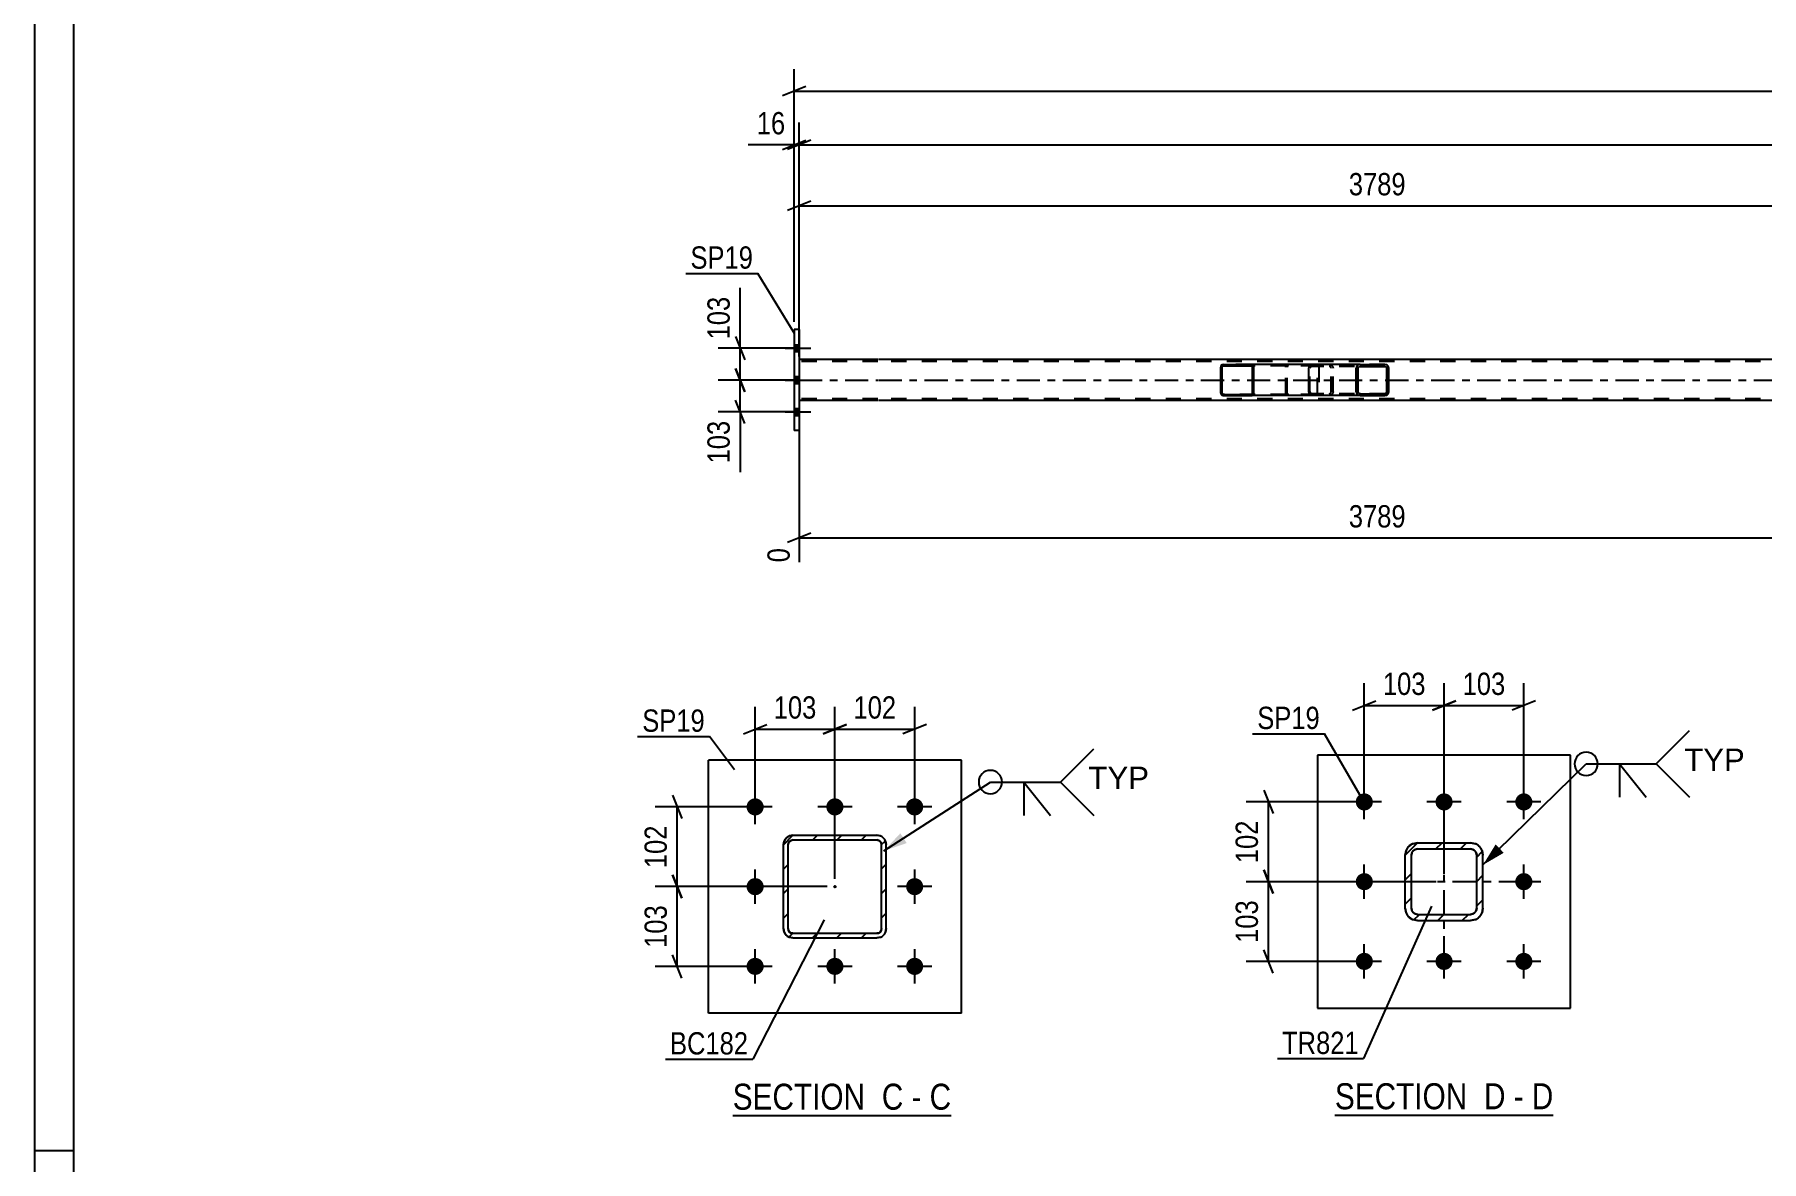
# Model space of a CAD drawing. Header units: millimetres. Extents: x 0 to 841, y 0 to 594.
# Drawn here: x 0 to 221.9, y 147.6 to 292.5 of the extents above; entities that cross this region are included whole.
import ezdxf

# ---------------------------------------------------------------- set-up
doc = ezdxf.new("R2010")
doc.units = ezdxf.units.MM
doc.linetypes.add('DXK_LINE_DOT2', pattern=[3.9198, 1.9599, -1.9599])
doc.linetypes.add('DXK_LINE_DOT3', pattern=[5.9187, 2.979, -0.9799, 0.9799, -0.9799])
doc.styles.add('Arial', font='ARIAL.TTF', dxfattribs={"height": 0.2})
doc.styles.add('Arial Narrow', font='ARIALN.TTF', dxfattribs={"height": 0.2})

# ---------------------------------------------------------------- blocks, each defined once
blk = doc.blocks.new('Unknown-814748373-18 - 6647')
at = {"color": 6, "linetype": 'Continuous'}
blk.add_line((167.1, 153.58), (195.17, 153.58), dxfattribs=at)
at = {"color": 0, "linetype": 'Continuous'}
blk.add_wipeout([(185.21, 154.33), (185.21, 157.83), (167.1, 157.83), (167.1, 154.33)], dxfattribs=at)
at = {"color": 7, "linetype": 'Continuous', "style": 'Arial Narrow'}
blk.add_text('SECTION ', height=3.34, dxfattribs=at).set_placement((167.1, 154.33))
at = {"color": 0, "linetype": 'Continuous'}
blk.add_wipeout([(189.02, 154.33), (189.02, 157.83), (186.26, 157.83), (186.26, 154.33)], dxfattribs=at)
at = {"color": 7, "linetype": 'Continuous', "style": 'Arial Narrow'}
blk.add_text('D', height=3.34, dxfattribs=at).set_placement((186.26, 154.33))
at = {"color": 0, "linetype": 'Continuous'}
blk.add_wipeout([(191.35, 154.33), (191.35, 157.83), (190.07, 157.83), (190.07, 154.33)], dxfattribs=at)
at = {"color": 7, "linetype": 'Continuous', "style": 'Arial Narrow'}
blk.add_text('-', height=3.34, dxfattribs=at).set_placement((190.07, 154.33))
at = {"color": 0, "linetype": 'Continuous'}
blk.add_wipeout([(195.17, 154.33), (195.17, 157.83), (192.4, 157.83), (192.4, 154.33)], dxfattribs=at)
at = {"color": 7, "linetype": 'Continuous', "style": 'Arial Narrow'}
blk.add_text('D', height=3.34, dxfattribs=at).set_placement((192.4, 154.33))
blk = doc.blocks.new('Unknown-814748373-1133')
at = {"color": 5, "linetype": 'Continuous'}
for p, q in [((0, 594), (0, 0)), ((5, 589), (5, 5)), ((5, 149), (0, 149))]:
    blk.add_line(p, q, dxfattribs=at)
blk = doc.blocks.new('Unknown-814748373-13 - 10904')
at = {"color": 6, "linetype": 'Continuous'}
blk.add_line((89.72, 153.52), (117.79, 153.52), dxfattribs=at)
at = {"color": 0, "linetype": 'Continuous'}
blk.add_wipeout([(107.83, 154.27), (107.83, 157.77), (89.72, 157.77), (89.72, 154.27)], dxfattribs=at)
at = {"color": 7, "linetype": 'Continuous', "style": 'Arial Narrow'}
blk.add_text('SECTION ', height=3.34, dxfattribs=at).set_placement((89.72, 154.27))
at = {"color": 0, "linetype": 'Continuous'}
blk.add_wipeout([(111.65, 154.27), (111.65, 157.77), (108.88, 157.77), (108.88, 154.27)], dxfattribs=at)
at = {"color": 7, "linetype": 'Continuous', "style": 'Arial Narrow'}
blk.add_text('C', height=3.34, dxfattribs=at).set_placement((108.88, 154.27))
at = {"color": 0, "linetype": 'Continuous'}
blk.add_wipeout([(113.97, 154.27), (113.97, 157.77), (112.7, 157.77), (112.7, 154.27)], dxfattribs=at)
at = {"color": 7, "linetype": 'Continuous', "style": 'Arial Narrow'}
blk.add_text('-', height=3.34, dxfattribs=at).set_placement((112.7, 154.27))
at = {"color": 0, "linetype": 'Continuous'}
blk.add_wipeout([(117.79, 154.27), (117.79, 157.77), (115.02, 157.77), (115.02, 154.27)], dxfattribs=at)
at = {"color": 7, "linetype": 'Continuous', "style": 'Arial Narrow'}
blk.add_text('C', height=3.34, dxfattribs=at).set_placement((115.02, 154.27))
blk = doc.blocks.new('Part-814748373-6655 - 6647')
at = {"color": 2, "linetype": 'Continuous'}
for p, q in [((197.38, 199.83), (164.88, 199.83)), ((164.88, 199.83), (164.88, 167.33)), ((197.38, 167.33), (197.38, 199.83)), ((164.88, 167.33), (197.38, 167.33))]:
    blk.add_line(p, q, dxfattribs=at)
blk = doc.blocks.new('Part-814748373-6773 - 6647')
at = {"linetype": 'Continuous'}
h = blk.add_hatch(dxfattribs=at)
h.set_pattern_fill('', scale=0.7, style=0, pattern_type=0)
h.set_pattern_definition([(45, (177.733, 188.5767), (-1.57154, 1.57154), [])])
h.paths.add_polyline_path([(184.53, 188.58), (177.73, 188.58), (177.12, 188.45), (176.6, 188.11), (176.25, 187.59), (176.13, 186.98), (176.13, 180.18), (176.25, 179.56), (176.6, 179.05), (177.12, 178.7), (177.73, 178.58), (184.53, 178.58), (185.15, 178.7), (185.66, 179.05), (186.01, 179.56), (186.13, 180.18), (186.13, 186.98), (186.01, 187.59), (185.66, 188.11), (185.15, 188.45)])
h.paths.add_polyline_path([(185.27, 187.28), (185.33, 186.98), (185.33, 180.18), (185.27, 179.87), (185.1, 179.61), (184.84, 179.44), (184.53, 179.38), (177.73, 179.38), (177.43, 179.44), (177.17, 179.61), (176.99, 179.87), (176.93, 180.18), (176.93, 186.98), (176.99, 187.28), (177.17, 187.54), (177.43, 187.72), (177.73, 187.78), (184.53, 187.78), (184.84, 187.72), (185.1, 187.54)])
at = {"color": 7, "linetype": 'DXK_LINE_DOT3'}
for p, q in [((181.13, 173.58), (181.13, 193.58)), ((191.13, 183.58), (171.13, 183.58))]:
    blk.add_line(p, q, dxfattribs=at)
at = {"color": 7, "linetype": 'DXK_LINE_DOT2'}
for p, q in [((176.13, 186.98), (176.25, 187.59)), ((176.13, 180.18), (176.13, 186.98)), ((176.99, 187.28), (176.93, 186.98)), ((176.93, 180.18), (176.93, 186.98)), ((177.12, 188.45), (177.73, 188.58)), ((177.73, 187.78), (177.43, 187.72)), ((177.73, 188.58), (184.53, 188.58)), ((177.73, 187.78), (184.53, 187.78)), ((184.53, 188.58), (185.15, 188.45)), ((184.84, 187.72), (184.53, 187.78)), ((185.33, 186.98), (185.27, 187.28)), ((185.33, 180.18), (185.33, 186.98)), ((186.01, 187.59), (186.13, 186.98)), ((186.13, 180.18), (186.13, 186.98)), ((176.25, 179.56), (176.13, 180.18)), ((176.93, 180.18), (176.99, 179.87)), ((185.27, 179.87), (185.33, 180.18)), ((186.13, 180.18), (186.01, 179.56)), ((177.73, 178.58), (177.12, 178.7)), ((177.43, 179.44), (177.73, 179.38)), ((177.73, 179.38), (184.53, 179.38)), ((177.73, 178.58), (184.53, 178.58)), ((184.53, 179.38), (184.84, 179.44)), ((185.15, 178.7), (184.53, 178.58))]:
    blk.add_line(p, q, dxfattribs=at)
at = {"color": 2, "linetype": 'Continuous'}
for p, q in [((176.25, 187.59), (176.13, 186.98)), ((176.13, 180.18), (176.13, 186.98)), ((176.93, 186.98), (176.99, 187.28)), ((176.93, 180.18), (176.93, 186.98)), ((177.73, 188.58), (177.12, 188.45)), ((177.43, 187.72), (177.73, 187.78)), ((177.73, 188.58), (184.53, 188.58)), ((177.73, 187.78), (184.53, 187.78)), ((185.15, 188.45), (184.53, 188.58)), ((184.53, 187.78), (184.84, 187.72)), ((185.27, 187.28), (185.33, 186.98)), ((185.33, 180.18), (185.33, 186.98)), ((186.13, 186.98), (186.01, 187.59)), ((186.13, 180.18), (186.13, 186.98)), ((176.13, 180.18), (176.25, 179.56)), ((176.99, 179.87), (176.93, 180.18)), ((185.33, 180.18), (185.27, 179.87)), ((186.01, 179.56), (186.13, 180.18)), ((177.12, 178.7), (177.73, 178.58)), ((177.73, 179.38), (177.43, 179.44)), ((177.73, 179.38), (184.53, 179.38)), ((177.73, 178.58), (184.53, 178.58)), ((184.84, 179.44), (184.53, 179.38)), ((184.53, 178.58), (185.15, 178.7))]:
    blk.add_line(p, q, dxfattribs=at)
at = {"color": 7, "linetype": 'DXK_LINE_DOT2'}
for centre, radius, start, end in [((177.73, 186.98), 1.6, 112.5, 157.5), ((177.73, 186.98), 0.8, 112.5, 157.5), ((184.53, 186.98), 0.8, 22.5, 67.5), ((184.53, 186.98), 1.6, 22.5, 67.5), ((177.73, 180.18), 0.8, 202.5, 247.5), ((184.53, 180.18), 0.8, 292.5, 337.5), ((177.73, 180.18), 1.6, 202.5, 247.5), ((184.53, 180.18), 1.6, 292.5, 337.5)]:
    blk.add_arc(centre, radius, start, end, dxfattribs=at)
at = {"color": 2, "linetype": 'Continuous'}
for centre, radius, start, end in [((177.73, 186.98), 1.6, 112.5, 157.5), ((177.73, 186.98), 0.8, 112.5, 157.5), ((184.53, 186.98), 0.8, 22.5, 67.5), ((184.53, 186.98), 1.6, 22.5, 67.5), ((177.73, 180.18), 0.8, 202.5, 247.5), ((184.53, 180.18), 0.8, 292.5, 337.5), ((177.73, 180.18), 1.6, 202.5, 247.5), ((184.53, 180.18), 1.6, 292.5, 337.5)]:
    blk.add_arc(centre, radius, start, end, dxfattribs=at)
blk = doc.blocks.new('Bolt-814748373-6804 - 6647')
at = {"linetype": 'Continuous'}
for points in [[(170.88, 192.73, -1), (170.88, 194.93, -1)], [(181.13, 192.73, -1), (181.13, 194.93, -1)], [(191.38, 192.73, -1), (191.38, 194.93, -1)], [(170.88, 182.48, -1), (170.88, 184.68, -1)], [(191.38, 182.48, -1), (191.38, 184.68, -1)], [(170.88, 172.23, -1), (170.88, 174.43, -1)], [(181.13, 172.23, -1), (181.13, 174.43, -1)], [(191.38, 172.23, -1), (191.38, 174.43, -1)]]:
    blk.add_hatch(color=1, dxfattribs=at).paths.add_polyline_path(points)
at = {"color": 1, "linetype": 'Continuous'}
for p, q in [((170.88, 191.63), (170.88, 196.03)), ((181.13, 191.63), (181.13, 196.03)), ((191.38, 191.63), (191.38, 196.03)), ((173.08, 193.83), (168.68, 193.83)), ((183.33, 193.83), (178.93, 193.83)), ((193.58, 193.83), (189.18, 193.83)), ((170.88, 181.38), (170.88, 185.78)), ((191.38, 181.38), (191.38, 185.78)), ((173.08, 183.58), (168.68, 183.58)), ((193.58, 183.58), (189.18, 183.58)), ((170.88, 171.13), (170.88, 175.53)), ((181.13, 171.13), (181.13, 175.53)), ((191.38, 171.13), (191.38, 175.53)), ((173.08, 173.33), (168.68, 173.33)), ((183.33, 173.33), (178.93, 173.33)), ((193.58, 173.33), (189.18, 173.33))]:
    blk.add_line(p, q, dxfattribs=at)
blk = doc.blocks.new('Part-814748373-2548 - 2466')
at = {"color": 2, "linetype": 'Continuous'}
for p, q in [((108.36, 250.69), (98.24, 250.69)), ((770.57, 250.69), (108.46, 250.69)), ((108.36, 245.41), (98.24, 245.41)), ((246.05, 245.41), (108.46, 245.41))]:
    blk.add_line(p, q, dxfattribs=at)
at = {"color": 7, "linetype": 'DXK_LINE_DOT2'}
for p, q in [((98.24, 250.69), (98.24, 245.41)), ((108.36, 250.45), (98.24, 250.45)), ((770.57, 250.45), (108.46, 250.45)), ((108.36, 245.65), (98.24, 245.65)), ((770.57, 245.65), (108.46, 245.65))]:
    blk.add_line(p, q, dxfattribs=at)
at = {"color": 7, "linetype": 'DXK_LINE_DOT3'}
for p, q in [((98.24, 248.05), (108.36, 248.05)), ((108.46, 248.05), (770.57, 248.05))]:
    blk.add_line(p, q, dxfattribs=at)
blk = doc.blocks.new('Bolt-814748373-2487 - 2466')
at = {"linetype": 'Continuous'}
for points in [[(98.24, 251.71), (98.24, 252.59), (97.6, 252.59), (97.6, 251.71)], [(98.24, 251.71), (98.24, 252.59), (97.6, 252.59), (97.6, 251.71)], [(98.24, 251.71), (98.24, 252.59), (97.6, 252.59), (97.6, 251.71)], [(98.24, 247.61), (98.24, 248.49), (97.6, 248.49), (97.6, 247.61)], [(98.24, 247.61), (98.24, 248.49), (97.6, 248.49), (97.6, 247.61)], [(98.24, 243.51), (98.24, 244.39), (97.6, 244.39), (97.6, 243.51)], [(98.24, 243.51), (98.24, 244.39), (97.6, 244.39), (97.6, 243.51)], [(98.24, 243.51), (98.24, 244.39), (97.6, 244.39), (97.6, 243.51)]]:
    blk.add_hatch(color=1, dxfattribs=at).paths.add_polyline_path(points)
at = {"color": 1, "linetype": 'Continuous'}
for p, q in [((96.44, 252.15), (99.76, 252.15)), ((96.44, 252.15), (99.76, 252.15)), ((96.44, 252.15), (99.76, 252.15)), ((97.6, 252.59), (98.24, 252.59)), ((97.6, 252.59), (98.24, 252.59)), ((97.6, 252.59), (98.24, 252.59)), ((97.6, 251.71), (98.24, 251.71)), ((97.6, 251.71), (98.24, 251.71)), ((97.6, 251.71), (98.24, 251.71)), ((96.44, 248.05), (99.76, 248.05)), ((96.44, 248.05), (99.76, 248.05)), ((97.6, 248.49), (98.24, 248.49)), ((97.6, 248.49), (98.24, 248.49)), ((97.6, 247.61), (98.24, 247.61)), ((97.6, 247.61), (98.24, 247.61)), ((97.6, 244.39), (98.24, 244.39)), ((97.6, 244.39), (98.24, 244.39)), ((97.6, 244.39), (98.24, 244.39)), ((96.44, 243.95), (99.76, 243.95)), ((96.44, 243.95), (99.76, 243.95)), ((96.44, 243.95), (99.76, 243.95)), ((97.6, 243.51), (98.24, 243.51)), ((97.6, 243.51), (98.24, 243.51)), ((97.6, 243.51), (98.24, 243.51))]:
    blk.add_line(p, q, dxfattribs=at)
blk = doc.blocks.new('Part-814748373-2612 - 2466')
at = {"linetype": 'Continuous'}
h = blk.add_hatch(dxfattribs=at)
h.set_pattern_fill('', scale=0.7, style=0, pattern_type=0)
h.set_pattern_definition([(45, (156.6575, 249.8544), (-1.57154, 1.57154), [])])
h.paths.add_polyline_path([(156.68, 249.73), (156.66, 249.85), (156.58, 249.96), (156.47, 250.03), (156.34, 250.05), (152.77, 250.05), (152.64, 250.03), (152.53, 249.96), (152.45, 249.85), (152.43, 249.73), (152.43, 246.37), (152.45, 246.25), (152.53, 246.15), (152.64, 246.08), (152.77, 246.05), (156.34, 246.05), (156.47, 246.08), (156.58, 246.15), (156.66, 246.25), (156.68, 246.37)])
h.paths.add_polyline_path([(156.5, 246.31), (156.46, 246.26), (156.41, 246.22), (156.34, 246.21), (152.77, 246.21), (152.7, 246.22), (152.65, 246.26), (152.61, 246.31), (152.6, 246.37), (152.6, 249.73), (152.61, 249.79), (152.65, 249.85), (152.7, 249.88), (152.77, 249.89), (156.34, 249.89), (156.41, 249.88), (156.46, 249.85), (156.5, 249.79), (156.51, 249.73), (156.51, 246.37)])
at = {"color": 2, "linetype": 'Continuous'}
for p, q in [((152.45, 249.85), (152.43, 249.73)), ((152.43, 246.37), (152.43, 249.73)), ((152.6, 249.73), (152.61, 249.79)), ((152.6, 246.37), (152.6, 249.73)), ((152.61, 249.79), (152.65, 249.85)), ((152.77, 250.05), (152.64, 250.03)), ((152.65, 249.85), (152.7, 249.88)), ((152.7, 249.88), (152.77, 249.89)), ((152.77, 250.05), (156.34, 250.05)), ((152.77, 249.89), (156.34, 249.89)), ((164.04, 250.05), (156.34, 250.05)), ((156.47, 250.03), (156.34, 250.05)), ((156.34, 249.89), (156.41, 249.88)), ((156.41, 249.88), (156.46, 249.85)), ((156.46, 249.85), (156.5, 249.79)), ((156.5, 249.79), (156.51, 249.73)), ((156.51, 246.37), (156.51, 249.73)), ((156.68, 249.73), (156.66, 249.85)), ((156.68, 246.37), (156.68, 249.73)), ((152.43, 246.37), (152.45, 246.25)), ((152.61, 246.31), (152.6, 246.37)), ((156.51, 246.37), (156.5, 246.31)), ((156.66, 246.25), (156.68, 246.37)), ((152.65, 246.26), (152.61, 246.31)), ((152.64, 246.08), (152.77, 246.05)), ((152.7, 246.22), (152.65, 246.26)), ((152.77, 246.21), (152.7, 246.22)), ((152.77, 246.21), (156.34, 246.21)), ((152.77, 246.05), (156.34, 246.05)), ((156.41, 246.22), (156.34, 246.21)), ((156.34, 246.05), (156.47, 246.08)), ((164.04, 246.05), (156.34, 246.05)), ((156.46, 246.26), (156.41, 246.22)), ((156.5, 246.31), (156.46, 246.26))]:
    blk.add_line(p, q, dxfattribs=at)
at = {"color": 7, "linetype": 'DXK_LINE_DOT2'}
for p, q in [((156.34, 250.05), (152.77, 250.05)), ((164.69, 249.89), (152.77, 249.89)), ((160.78, 249.73), (160.8, 249.85)), ((160.78, 246.37), (160.78, 249.73)), ((160.96, 249.79), (160.95, 249.73)), ((160.95, 246.37), (160.95, 249.73)), ((161, 249.85), (160.96, 249.79)), ((160.99, 250.03), (161.12, 250.05)), ((161.05, 249.88), (161, 249.85)), ((161.12, 249.89), (161.05, 249.88)), ((164.69, 250.05), (164.04, 250.05)), ((164.69, 250.05), (164.82, 250.03)), ((164.76, 249.88), (164.69, 249.89)), ((164.81, 249.85), (164.76, 249.88)), ((164.85, 249.79), (164.81, 249.85)), ((164.86, 249.73), (164.85, 249.79)), ((164.86, 246.37), (164.86, 249.73)), ((165.01, 249.85), (165.03, 249.73)), ((165.03, 249.73), (165.03, 246.37)), ((160.8, 246.25), (160.78, 246.37)), ((160.95, 246.37), (160.96, 246.31)), ((164.85, 246.31), (164.86, 246.37)), ((165.03, 246.37), (165.01, 246.25)), ((164.69, 246.21), (152.77, 246.21)), ((156.34, 246.05), (152.77, 246.05)), ((160.96, 246.31), (161, 246.26)), ((161.12, 246.05), (160.99, 246.08)), ((161, 246.26), (161.01, 246.25)), ((161.01, 246.25), (161.05, 246.22)), ((161.05, 246.22), (161.12, 246.21)), ((164.69, 246.05), (164.04, 246.05)), ((164.69, 246.21), (164.76, 246.22)), ((164.82, 246.08), (164.69, 246.05)), ((164.76, 246.22), (164.81, 246.26)), ((164.81, 246.26), (164.85, 246.31))]:
    blk.add_line(p, q, dxfattribs=at)
at = {"color": 2, "linetype": 'Continuous'}
for centre, start, end in [((152.75, 249.72), 110.7583, 155.68), ((156.36, 249.72), 24.32, 69.2417), ((152.75, 246.39), 204.32, 249.2417), ((156.36, 246.39), 290.7583, 335.68)]:
    blk.add_arc(centre, 0.331, start, end, dxfattribs=at)
at = {"color": 7, "linetype": 'DXK_LINE_DOT2'}
for centre, start, end in [((161.1, 249.72), 110.7583, 155.68), ((164.71, 249.72), 24.32, 69.2417), ((161.1, 246.39), 204.32, 249.2417), ((164.71, 246.39), 290.7583, 335.68)]:
    blk.add_arc(centre, 0.331, start, end, dxfattribs=at)
blk = doc.blocks.new('Part-814748373-2611 - 2466')
at = {"linetype": 'Continuous'}
h = blk.add_hatch(dxfattribs=at)
h.set_pattern_fill('', scale=0.7, style=0, pattern_type=0)
h.set_pattern_definition([(45, (173.9894, 249.7557), (-1.57154, 1.57154), [])])
h.paths.add_polyline_path([(174.03, 249.57), (173.99, 249.76), (173.88, 249.91), (173.72, 250.02), (173.52, 250.05), (170.34, 250.05), (170.15, 250.02), (169.99, 249.91), (169.88, 249.76), (169.84, 249.57), (169.84, 246.53), (169.88, 246.35), (169.99, 246.19), (170.15, 246.09), (170.34, 246.05), (173.52, 246.05), (173.72, 246.09), (173.88, 246.19), (173.99, 246.35), (174.03, 246.53)])
h.paths.add_polyline_path([(173.76, 246.44), (173.7, 246.36), (173.62, 246.31), (173.52, 246.29), (170.34, 246.29), (170.24, 246.31), (170.16, 246.36), (170.11, 246.44), (170.09, 246.53), (170.09, 249.57), (170.11, 249.66), (170.16, 249.74), (170.24, 249.79), (170.34, 249.81), (173.52, 249.81), (173.62, 249.79), (173.7, 249.74), (173.76, 249.66), (173.78, 249.57), (173.78, 246.53)])
at = {"color": 2, "linetype": 'Continuous'}
for p, q in [((163.77, 249.57), (163.79, 249.76)), ((163.77, 246.53), (163.77, 249.57)), ((163.79, 249.76), (163.85, 249.91)), ((163.85, 249.91), (163.94, 250.02)), ((163.94, 250.02), (164.04, 250.05)), ((170.34, 250.05), (164.04, 250.05)), ((169.88, 249.76), (169.84, 249.57)), ((169.84, 246.53), (169.84, 249.57)), ((170.09, 249.57), (170.11, 249.66)), ((170.09, 246.53), (170.09, 249.57)), ((170.11, 249.66), (170.16, 249.74)), ((170.34, 250.05), (170.15, 250.02)), ((170.16, 249.74), (170.24, 249.79)), ((170.24, 249.79), (170.34, 249.81)), ((170.34, 250.05), (173.52, 250.05)), ((170.34, 249.81), (173.52, 249.81)), ((173.72, 250.02), (173.52, 250.05)), ((173.52, 249.81), (173.62, 249.79)), ((173.62, 249.79), (173.7, 249.74)), ((173.7, 249.74), (173.76, 249.66)), ((173.76, 249.66), (173.78, 249.57)), ((173.78, 246.53), (173.78, 249.57)), ((174.03, 249.57), (173.99, 249.76)), ((174.03, 246.53), (174.03, 249.57)), ((163.79, 246.35), (163.77, 246.53)), ((163.85, 246.19), (163.79, 246.35)), ((169.84, 246.53), (169.88, 246.35)), ((170.11, 246.44), (170.09, 246.53)), ((170.16, 246.36), (170.11, 246.44)), ((170.24, 246.31), (170.16, 246.36)), ((173.7, 246.36), (173.62, 246.31)), ((173.76, 246.44), (173.7, 246.36)), ((173.78, 246.53), (173.76, 246.44)), ((173.99, 246.35), (174.03, 246.53)), ((163.94, 246.09), (163.85, 246.19)), ((164.04, 246.05), (163.94, 246.09)), ((170.34, 246.05), (164.04, 246.05)), ((170.15, 246.09), (170.34, 246.05)), ((170.34, 246.29), (170.24, 246.31)), ((170.34, 246.29), (173.52, 246.29)), ((170.34, 246.05), (173.52, 246.05)), ((173.62, 246.31), (173.52, 246.29)), ((173.52, 246.05), (173.72, 246.09))]:
    blk.add_line(p, q, dxfattribs=at)
at = {"color": 7, "linetype": 'DXK_LINE_DOT2'}
for p, q in [((163.92, 249.66), (163.9, 249.57)), ((163.9, 246.53), (163.9, 249.57)), ((163.94, 249.74), (163.92, 249.66)), ((163.99, 249.79), (163.94, 249.74)), ((164.04, 249.81), (163.99, 249.79)), ((173.52, 249.81), (164.04, 249.81)), ((165.03, 249.81), (165.03, 250.05)), ((166.37, 250.05), (166.57, 250.02)), ((166.47, 249.79), (166.37, 249.81)), ((166.55, 249.74), (166.47, 249.79)), ((166.61, 249.66), (166.55, 249.74)), ((166.63, 249.57), (166.61, 249.66)), ((166.63, 246.53), (166.63, 249.57)), ((166.84, 249.76), (166.88, 249.57)), ((166.88, 246.53), (166.88, 249.57)), ((173.52, 250.05), (170.34, 250.05)), ((163.9, 246.53), (163.92, 246.44)), ((163.92, 246.44), (163.94, 246.36)), ((163.94, 246.36), (163.99, 246.31)), ((166.47, 246.31), (166.55, 246.36)), ((166.55, 246.36), (166.61, 246.44)), ((166.61, 246.44), (166.63, 246.53)), ((166.88, 246.53), (166.84, 246.35)), ((163.99, 246.31), (164.04, 246.29)), ((173.52, 246.29), (164.04, 246.29)), ((165.03, 246.05), (165.03, 246.29)), ((166.37, 246.29), (166.47, 246.31)), ((166.57, 246.09), (166.37, 246.05)), ((173.52, 246.05), (170.34, 246.05))]:
    blk.add_line(p, q, dxfattribs=at)
for centre, start, end in [((166.39, 249.56), 23.8494, 68.8059), ((166.39, 246.55), 291.1941, 336.1506)]:
    blk.add_arc(centre, 0.492, start, end, dxfattribs=at)
at = {"color": 2, "linetype": 'Continuous'}
for centre, start, end in [((170.33, 249.56), 111.1941, 156.1506), ((173.54, 249.56), 23.8494, 68.8059), ((170.33, 246.55), 203.8494, 248.8059), ((173.54, 246.55), 291.1941, 336.1506)]:
    blk.add_arc(centre, 0.492, start, end, dxfattribs=at)
blk = doc.blocks.new('Part-814748373-2618 - 2466')
at = {"color": 2, "linetype": 'Continuous'}
for p, q in [((98.24, 254.55), (97.6, 254.55)), ((97.6, 254.55), (97.6, 241.55)), ((98.24, 254.55), (98.24, 241.55)), ((98.24, 241.55), (97.6, 241.55))]:
    blk.add_line(p, q, dxfattribs=at)
blk = doc.blocks.new('Part-814748373-11020 - 10904')
at = {"linetype": 'Continuous'}
h = blk.add_hatch(dxfattribs=at)
h.set_pattern_fill('', scale=0.7, style=0, pattern_type=0)
h.set_pattern_definition([(45, (97.4533, 189.5372), (-1.57154, 1.57154), [])])
h.paths.add_polyline_path([(108.25, 189.54), (97.45, 189.54), (96.99, 189.45), (96.6, 189.19), (96.34, 188.8), (96.25, 188.34), (96.25, 177.54), (96.34, 177.08), (96.6, 176.69), (96.99, 176.43), (97.45, 176.34), (108.25, 176.34), (108.71, 176.43), (109.1, 176.69), (109.36, 177.08), (109.45, 177.54), (109.45, 188.34), (109.36, 188.8), (109.1, 189.19), (108.71, 189.45)])
h.paths.add_polyline_path([(108.81, 188.57), (108.85, 188.34), (108.85, 177.54), (108.81, 177.31), (108.68, 177.11), (108.48, 176.98), (108.25, 176.94), (97.45, 176.94), (97.22, 176.98), (97.03, 177.11), (96.9, 177.31), (96.85, 177.54), (96.85, 188.34), (96.9, 188.57), (97.03, 188.76), (97.22, 188.89), (97.45, 188.94), (108.25, 188.94), (108.48, 188.89), (108.68, 188.76)])
blk.add_hatch(color=30, dxfattribs=at).paths.add_polyline_path([(102.85, 182.84, -1), (102.85, 183.04, -1)])
at = {"color": 7, "linetype": 'DXK_LINE_DOT2'}
for p, q in [((96.25, 188.34), (96.34, 188.8)), ((97.03, 188.76), (96.9, 188.57)), ((96.99, 189.45), (97.45, 189.54)), ((97.22, 188.89), (97.03, 188.76)), ((97.45, 188.94), (97.22, 188.89)), ((97.45, 189.54), (108.25, 189.54)), ((97.45, 188.94), (108.25, 188.94)), ((108.25, 189.54), (108.71, 189.45)), ((108.48, 188.89), (108.25, 188.94)), ((108.68, 188.76), (108.48, 188.89)), ((108.81, 188.57), (108.68, 188.76)), ((109.36, 188.8), (109.45, 188.34)), ((96.25, 177.54), (96.25, 188.34)), ((96.9, 188.57), (96.85, 188.34)), ((96.85, 177.54), (96.85, 188.34)), ((108.85, 188.34), (108.81, 188.57)), ((108.85, 177.54), (108.85, 188.34)), ((109.45, 177.54), (109.45, 188.34)), ((96.34, 177.08), (96.25, 177.54)), ((96.85, 177.54), (96.9, 177.31)), ((108.81, 177.31), (108.85, 177.54)), ((109.45, 177.54), (109.36, 177.08)), ((96.9, 177.31), (97.03, 177.11)), ((97.45, 176.34), (96.99, 176.43)), ((97.03, 177.11), (97.22, 176.98)), ((97.22, 176.98), (97.45, 176.94)), ((97.45, 176.94), (108.25, 176.94)), ((97.45, 176.34), (108.25, 176.34)), ((108.25, 176.94), (108.48, 176.98)), ((108.71, 176.43), (108.25, 176.34)), ((108.48, 176.98), (108.68, 177.11)), ((108.68, 177.11), (108.81, 177.31))]:
    blk.add_line(p, q, dxfattribs=at)
at = {"color": 2, "linetype": 'Continuous'}
for p, q in [((96.34, 188.8), (96.25, 188.34)), ((96.9, 188.57), (97.03, 188.76)), ((97.45, 189.54), (96.99, 189.45)), ((97.03, 188.76), (97.22, 188.89)), ((97.22, 188.89), (97.45, 188.94)), ((97.45, 189.54), (108.25, 189.54)), ((97.45, 188.94), (108.25, 188.94)), ((108.71, 189.45), (108.25, 189.54)), ((108.25, 188.94), (108.48, 188.89)), ((108.48, 188.89), (108.68, 188.76)), ((108.68, 188.76), (108.81, 188.57)), ((109.45, 188.34), (109.36, 188.8)), ((96.25, 177.54), (96.25, 188.34)), ((96.85, 188.34), (96.9, 188.57)), ((96.85, 177.54), (96.85, 188.34)), ((108.81, 188.57), (108.85, 188.34)), ((108.85, 177.54), (108.85, 188.34)), ((109.45, 177.54), (109.45, 188.34)), ((96.25, 177.54), (96.34, 177.08)), ((96.9, 177.31), (96.85, 177.54)), ((108.85, 177.54), (108.81, 177.31)), ((109.36, 177.08), (109.45, 177.54)), ((97.03, 177.11), (96.9, 177.31)), ((96.99, 176.43), (97.45, 176.34)), ((97.22, 176.98), (97.03, 177.11)), ((97.45, 176.94), (97.22, 176.98)), ((97.45, 176.94), (108.25, 176.94)), ((97.45, 176.34), (108.25, 176.34)), ((108.48, 176.98), (108.25, 176.94)), ((108.25, 176.34), (108.71, 176.43)), ((108.68, 177.11), (108.48, 176.98)), ((108.81, 177.31), (108.68, 177.11))]:
    blk.add_line(p, q, dxfattribs=at)
at = {"color": 7, "linetype": 'DXK_LINE_DOT3'}
blk.add_line((102.85, 182.94), (102.85, 182.94), dxfattribs=at)
at = {"color": 30, "linetype": 'DXK_LINE_DOT3'}
blk.add_line((102.85, 182.94), (102.85, 182.94), dxfattribs=at)
at = {"color": 30, "linetype": 'Continuous'}
blk.add_circle((102.85, 182.94), 0.1, dxfattribs=at)
at = {"color": 7, "linetype": 'DXK_LINE_DOT2'}
for centre, start, end in [((97.45, 188.34), 112.5, 157.5), ((108.25, 188.34), 22.5, 67.5), ((97.45, 177.54), 202.5, 247.5), ((108.25, 177.54), 292.5, 337.5)]:
    blk.add_arc(centre, 1.2, start, end, dxfattribs=at)
at = {"color": 2, "linetype": 'Continuous'}
for centre, start, end in [((97.45, 188.34), 112.5, 157.5), ((108.25, 188.34), 22.5, 67.5), ((97.45, 177.54), 202.5, 247.5), ((108.25, 177.54), 292.5, 337.5)]:
    blk.add_arc(centre, 1.2, start, end, dxfattribs=at)
blk = doc.blocks.new('Part-814748373-10923 - 10904')
at = {"color": 2, "linetype": 'Continuous'}
for p, q in [((119.1, 199.19), (86.6, 199.19)), ((86.6, 166.69), (86.6, 199.19)), ((119.1, 166.69), (119.1, 199.19)), ((119.1, 166.69), (86.6, 166.69))]:
    blk.add_line(p, q, dxfattribs=at)
blk = doc.blocks.new('Bolt-814748373-11023 - 10904')
at = {"linetype": 'Continuous'}
for points in [[(92.6, 192.09, -1), (92.6, 194.29, -1)], [(102.85, 192.09, -1), (102.85, 194.29, -1)], [(113.1, 192.09, -1), (113.1, 194.29, -1)], [(92.6, 181.84, -1), (92.6, 184.04, -1)], [(113.1, 181.84, -1), (113.1, 184.04, -1)], [(92.6, 171.59, -1), (92.6, 173.79, -1)], [(102.85, 171.59, -1), (102.85, 173.79, -1)], [(113.1, 171.59, -1), (113.1, 173.79, -1)]]:
    blk.add_hatch(color=1, dxfattribs=at).paths.add_polyline_path(points)
at = {"color": 1, "linetype": 'Continuous'}
for p, q in [((92.6, 190.99), (92.6, 195.39)), ((102.85, 190.99), (102.85, 195.39)), ((113.1, 190.99), (113.1, 195.39)), ((94.8, 193.19), (90.4, 193.19)), ((105.05, 193.19), (100.65, 193.19)), ((115.3, 193.19), (110.9, 193.19)), ((92.6, 180.74), (92.6, 185.14)), ((113.1, 180.74), (113.1, 185.14)), ((94.8, 182.94), (90.4, 182.94)), ((115.3, 182.94), (110.9, 182.94)), ((92.6, 170.49), (92.6, 174.89)), ((102.85, 170.49), (102.85, 174.89)), ((113.1, 170.49), (113.1, 174.89)), ((94.8, 172.69), (90.4, 172.69)), ((105.05, 172.69), (100.65, 172.69)), ((115.3, 172.69), (110.9, 172.69))]:
    blk.add_line(p, q, dxfattribs=at)
blk = doc.blocks.new('StraightDimension-814748373-6813 - 6647')
at = {"color": 7, "linetype": 'Continuous'}
for p, q in [((181.13, 184.58), (181.13, 209.08)), ((191.38, 194.83), (191.38, 209.08)), ((179.63, 205.63), (182.63, 206.83)), ((192.88, 206.83), (189.88, 205.63)), ((181.13, 206.23), (191.38, 206.23))]:
    blk.add_line(p, q, dxfattribs=at)
at = {"color": 0}
blk.add_wipeout([(189.6, 206.98), (189.6, 211.18), (182.92, 211.18), (182.92, 206.98)], dxfattribs=at)
at = {"color": 3, "style": 'Arial Narrow'}
blk.add_text('103', height=2.863, dxfattribs=at).set_placement((183.52, 207.58))
blk = doc.blocks.new('StraightDimension-814748373-6830 - 6647')
at = {"color": 7, "linetype": 'Continuous'}
for p, q in [((170.88, 194.83), (170.88, 209.08)), ((181.13, 184.58), (181.13, 209.08)), ((169.38, 205.63), (172.38, 206.83)), ((182.63, 206.83), (179.63, 205.63)), ((170.88, 206.23), (181.13, 206.23))]:
    blk.add_line(p, q, dxfattribs=at)
at = {"color": 0}
blk.add_wipeout([(179.35, 206.98), (179.35, 211.18), (172.67, 211.18), (172.67, 206.98)], dxfattribs=at)
at = {"color": 3, "style": 'Arial Narrow'}
blk.add_text('103', height=2.863, dxfattribs=at).set_placement((173.27, 207.58))
blk = doc.blocks.new('StraightDimension-814748373-6848 - 6647')
at = {"color": 7, "linetype": 'Continuous'}
for p, q in [((157.96, 195.33), (159.16, 192.33)), ((169.88, 193.83), (155.71, 193.83)), ((158.56, 183.58), (158.56, 193.83)), ((159.16, 182.08), (157.96, 185.08)), ((180.13, 183.58), (155.71, 183.58))]:
    blk.add_line(p, q, dxfattribs=at)
at = {"color": 0}
blk.add_wipeout([(157.81, 192.04), (153.61, 192.04), (153.61, 185.36), (157.81, 185.36)], dxfattribs=at)
at = {"color": 3, "style": 'Arial Narrow'}
blk.add_text('102', height=2.863, rotation=90.0002, dxfattribs=at).set_placement((157.21, 185.96))
blk = doc.blocks.new('StraightDimension-814748373-6865 - 6647')
at = {"color": 7, "linetype": 'Continuous'}
for p, q in [((157.96, 185.08), (159.16, 182.08)), ((180.13, 183.58), (155.71, 183.58)), ((158.56, 173.33), (158.56, 183.58)), ((169.88, 173.33), (155.71, 173.33)), ((159.16, 171.83), (157.96, 174.83))]:
    blk.add_line(p, q, dxfattribs=at)
at = {"color": 0}
blk.add_wipeout([(157.81, 181.79), (153.61, 181.79), (153.61, 175.11), (157.81, 175.11)], dxfattribs=at)
at = {"color": 3, "style": 'Arial Narrow'}
blk.add_text('103', height=2.863, rotation=90.0002, dxfattribs=at).set_placement((157.21, 175.71))
blk = doc.blocks.new('StraightDimension-814748373-8507 - 2466')
at = {"color": 7, "linetype": 'Continuous'}
for p, q in [((98.24, 255.55), (98.24, 281.14)), ((99.74, 278.89), (96.74, 277.69)), ((98.24, 278.29), (780.79, 278.29))]:
    blk.add_line(p, q, dxfattribs=at)
blk = doc.blocks.new('StraightDimension-814748373-8508 - 2466')
at = {"color": 7, "linetype": 'Continuous'}
for p, q in [((97.6, 255.55), (97.6, 281.14)), ((98.24, 255.55), (98.24, 281.14)), ((96.1, 277.69), (99.1, 278.89)), ((99.74, 278.89), (96.74, 277.69)), ((97.6, 278.29), (98.24, 278.29))]:
    blk.add_line(p, q, dxfattribs=at)
at = {"color": 0}
blk.add_wipeout([(97.07, 279.04), (97.07, 283.24), (92.21, 283.24), (92.21, 279.04)], dxfattribs=at)
at = {"color": 7, "linetype": 'Continuous'}
blk.add_line((97.6, 278.29), (91.69, 278.29), dxfattribs=at)
blk.add_line((97.6, 278.29), (91.69, 278.29), dxfattribs=at)
at = {"color": 3, "style": 'Arial Narrow'}
blk.add_text('16', height=2.863, dxfattribs=at).set_placement((92.81, 279.64))
blk = doc.blocks.new('StraightDimension-814748373-2779 - 2466')
at = {"color": 7, "linetype": 'Continuous'}
for p, q in [((90.08, 249.55), (91.28, 246.55)), ((98, 248.05), (87.83, 248.05)), ((90.68, 243.95), (90.68, 248.05)), ((91.28, 242.45), (90.08, 245.45)), ((98, 243.95), (87.83, 243.95))]:
    blk.add_line(p, q, dxfattribs=at)
at = {"color": 0}
blk.add_wipeout([(89.93, 243.43), (85.73, 243.43), (85.73, 236.74), (89.93, 236.74)], dxfattribs=at)
at = {"color": 7, "linetype": 'Continuous'}
blk.add_line((90.68, 243.95), (90.68, 236.22), dxfattribs=at)
blk.add_line((90.68, 243.95), (90.68, 236.22), dxfattribs=at)
at = {"color": 3, "style": 'Arial Narrow'}
blk.add_text('103', height=2.863, rotation=90.0002, dxfattribs=at).set_placement((89.33, 237.34))
blk = doc.blocks.new('StraightDimension-814748373-2783 - 2466')
at = {"color": 7, "linetype": 'Continuous'}
for p, q in [((90.08, 253.65), (91.28, 250.65)), ((98, 252.15), (87.83, 252.15)), ((90.68, 248.05), (90.68, 252.15)), ((91.28, 246.55), (90.08, 249.55)), ((98, 248.05), (87.83, 248.05))]:
    blk.add_line(p, q, dxfattribs=at)
at = {"color": 0}
blk.add_wipeout([(89.93, 259.36), (85.73, 259.36), (85.73, 252.68), (89.93, 252.68)], dxfattribs=at)
at = {"color": 7, "linetype": 'Continuous'}
blk.add_line((90.68, 252.15), (90.68, 259.89), dxfattribs=at)
blk.add_line((90.68, 252.15), (90.68, 259.89), dxfattribs=at)
at = {"color": 3, "style": 'Arial Narrow'}
blk.add_text('103', height=2.863, rotation=90.0002, dxfattribs=at).set_placement((89.33, 253.28))
blk = doc.blocks.new('StraightDimension-814748373-2788 - 2466')
at = {"color": 7, "linetype": 'Continuous'}
for p, q in [((98.24, 244.89), (98.24, 224.63)), ((246.85, 236.01), (246.85, 219.15)), ((99.74, 228.36), (96.74, 227.16)), ((98.24, 227.76), (246.85, 227.76)), ((245.35, 227.16), (248.35, 228.36))]:
    blk.add_line(p, q, dxfattribs=at)
at = {"color": 0}
blk.add_wipeout([(176.8, 228.51), (176.8, 232.71), (168.29, 232.71), (168.29, 228.51)], dxfattribs=at)
at = {"color": 0, "linetype": 'Continuous'}
for points in [[(97.64, 227.06), (93.44, 227.06), (93.44, 224.03), (97.64, 224.03)], [(246.25, 227.06), (242.05, 227.06), (242.05, 218.55), (246.25, 218.55)]]:
    blk.add_wipeout(points, dxfattribs=at)
at = {"color": 3, "style": 'Arial Narrow'}
blk.add_text('3789', height=2.863, dxfattribs=at).set_placement((168.89, 229.11))
at = {"color": 3, "linetype": 'Continuous', "style": 'Arial Narrow'}
for s, height, p in [('0', 2.86, (97.04, 224.63)), ('3789', 2.863, (245.65, 219.15))]:
    blk.add_text(s, height=height, rotation=90.0002, dxfattribs=at).set_placement(p)
blk = doc.blocks.new('StraightDimension-814748373-2813 - 2466')
at = {"color": 7, "linetype": 'Continuous'}
for p, q in [((98.24, 251.07), (98.24, 273.3)), ((246.85, 259.3), (246.85, 273.3)), ((99.74, 271.05), (96.74, 269.85)), ((245.35, 269.85), (248.35, 271.05)), ((98.24, 270.45), (246.85, 270.45))]:
    blk.add_line(p, q, dxfattribs=at)
at = {"color": 0}
blk.add_wipeout([(176.8, 271.2), (176.8, 275.4), (168.29, 275.4), (168.29, 271.2)], dxfattribs=at)
at = {"color": 3, "style": 'Arial Narrow'}
blk.add_text('3789', height=2.863, dxfattribs=at).set_placement((168.89, 271.8))
blk = doc.blocks.new('StraightDimension-814748373-2910 - 2466')
at = {"color": 7, "linetype": 'Continuous'}
for p, q in [((97.6, 255.55), (97.6, 288.02)), ((99.1, 285.77), (96.1, 284.57)), ((97.6, 285.17), (781.43, 285.17))]:
    blk.add_line(p, q, dxfattribs=at)
blk = doc.blocks.new('StraightDimension-814748373-11278 - 10904')
at = {"color": 7, "linetype": 'Continuous'}
for p, q in [((91.6, 193.19), (79.75, 193.19)), ((82, 194.69), (83.2, 191.69)), ((82.6, 182.94), (82.6, 193.19)), ((83.2, 181.44), (82, 184.44)), ((101.85, 182.94), (79.75, 182.94))]:
    blk.add_line(p, q, dxfattribs=at)
at = {"color": 0}
blk.add_wipeout([(81.85, 191.4), (77.65, 191.4), (77.65, 184.72), (81.85, 184.72)], dxfattribs=at)
at = {"color": 3, "style": 'Arial Narrow'}
blk.add_text('102', height=2.863, rotation=90.0002, dxfattribs=at).set_placement((81.25, 185.32))
blk = doc.blocks.new('StraightDimension-814748373-11249 - 10904')
at = {"color": 7, "linetype": 'Continuous'}
for p, q in [((102.85, 183.94), (102.85, 206.04)), ((113.1, 194.19), (113.1, 206.04)), ((101.35, 202.59), (104.35, 203.79)), ((102.85, 203.19), (113.1, 203.19)), ((114.6, 203.79), (111.6, 202.59))]:
    blk.add_line(p, q, dxfattribs=at)
at = {"color": 0}
blk.add_wipeout([(111.32, 203.94), (111.32, 208.14), (104.64, 208.14), (104.64, 203.94)], dxfattribs=at)
at = {"color": 3, "style": 'Arial Narrow'}
blk.add_text('102', height=2.863, dxfattribs=at).set_placement((105.24, 204.54))
blk = doc.blocks.new('StraightDimension-814748373-11250 - 10904')
at = {"color": 7, "linetype": 'Continuous'}
for p, q in [((92.6, 194.19), (92.6, 206.04)), ((102.85, 183.94), (102.85, 206.04)), ((91.1, 202.59), (94.1, 203.79)), ((92.6, 203.19), (102.85, 203.19)), ((104.35, 203.79), (101.35, 202.59))]:
    blk.add_line(p, q, dxfattribs=at)
at = {"color": 0}
blk.add_wipeout([(101.07, 203.94), (101.07, 208.14), (94.39, 208.14), (94.39, 203.94)], dxfattribs=at)
at = {"color": 3, "style": 'Arial Narrow'}
blk.add_text('103', height=2.863, dxfattribs=at).set_placement((94.99, 204.54))
blk = doc.blocks.new('StraightDimension-814748373-11279 - 10904')
at = {"color": 7, "linetype": 'Continuous'}
for p, q in [((82, 184.44), (83.2, 181.44)), ((101.85, 182.94), (79.75, 182.94)), ((82.6, 172.69), (82.6, 182.94)), ((83.2, 171.19), (82, 174.19)), ((91.6, 172.69), (79.75, 172.69))]:
    blk.add_line(p, q, dxfattribs=at)
at = {"color": 0}
blk.add_wipeout([(81.85, 181.15), (77.65, 181.15), (77.65, 174.47), (81.85, 174.47)], dxfattribs=at)
at = {"color": 3, "style": 'Arial Narrow'}
blk.add_text('103', height=2.863, rotation=90.0002, dxfattribs=at).set_placement((81.25, 175.07))
blk = doc.blocks.new('Mark-814748373-6651 - 6647')
at = {"color": 0}
blk.add_wipeout([(165.17, 203.2), (165.17, 206.2), (157.13, 206.2), (157.13, 203.2)], dxfattribs=at)
blk.add_wipeout([(165.17, 203.2), (165.17, 206.2), (157.13, 206.2), (157.13, 203.2)], dxfattribs=at)
at = {"color": 30, "linetype": 'Continuous'}
for p in [(156.53, 202.6), (170.77, 193.94)]:
    blk.add_line(p, (165.77, 202.6), dxfattribs=at)
at = {"color": 3, "style": 'Arial Narrow'}
blk.add_text('SP19', height=2.863, dxfattribs=at).set_placement((157.13, 203.2))
blk = doc.blocks.new('WeldMark-814748373-6882 - 6647')
at = {"linetype": 'Continuous'}
blk.add_hatch(color=30, dxfattribs=at).paths.add_polyline_path([(188.8, 187.29), (186.13, 185.73), (187.75, 188.36)])
at = {"color": 30, "linetype": 'Continuous'}
for p, q in [((186.13, 185.73), (199.39, 198.72)), ((199.39, 198.72), (208.39, 198.72))]:
    blk.add_line(p, q, dxfattribs=at)
at = {"color": 3, "linetype": 'Continuous'}
for q in [(207.1, 194.43), (203.67, 194.43)]:
    blk.add_line((203.67, 198.72), q, dxfattribs=at)
for start, end in [(90, 270), (270, 90)]:
    blk.add_arc((199.39, 198.72), 1.5, start, end, dxfattribs=at)
at = {"color": 0, "linetype": 'Continuous'}
blk.add_wipeout([(219.76, 197.82), (219.76, 200.82), (211.99, 200.82), (211.99, 197.82)], dxfattribs=at)
blk.add_wipeout([(219.76, 197.82), (219.76, 200.82), (211.99, 200.82), (211.99, 197.82)], dxfattribs=at)
at = {"color": 3, "linetype": 'Continuous'}
for q in [(212.67, 203.01), (212.67, 194.43)]:
    blk.add_line((208.39, 198.72), q, dxfattribs=at)
at = {"color": 3, "linetype": 'Continuous', "style": 'Arial'}
blk.add_text('TYP', height=2.865, dxfattribs=at).set_placement((211.99, 197.82))
blk = doc.blocks.new('Mark-814748373-6769 - 6647')
at = {"color": 0}
blk.add_wipeout([(170.17, 161.43), (170.17, 164.43), (160.31, 164.43), (160.31, 161.43)], dxfattribs=at)
blk.add_wipeout([(170.17, 161.43), (170.17, 164.43), (160.31, 164.43), (160.31, 161.43)], dxfattribs=at)
at = {"color": 30, "linetype": 'Continuous'}
for p in [(179.5, 180.43), (159.71, 160.83)]:
    blk.add_line(p, (170.77, 160.83), dxfattribs=at)
at = {"color": 3, "style": 'Arial Narrow'}
blk.add_text('TR821', height=2.863, dxfattribs=at).set_placement((160.31, 161.43))
blk = doc.blocks.new('Mark-814748373-2614 - 2466')
at = {"color": 0}
blk.add_wipeout([(92.33, 262.37), (92.33, 265.37), (84.29, 265.37), (84.29, 262.37)], dxfattribs=at)
blk.add_wipeout([(92.33, 262.37), (92.33, 265.37), (84.29, 265.37), (84.29, 262.37)], dxfattribs=at)
at = {"color": 30, "linetype": 'Continuous'}
for p in [(83.69, 261.77), (97.66, 254.03)]:
    blk.add_line(p, (92.93, 261.77), dxfattribs=at)
at = {"color": 3, "style": 'Arial Narrow'}
blk.add_text('SP19', height=2.863, dxfattribs=at).set_placement((84.29, 262.37))
blk = doc.blocks.new('Mark-814748373-11296 - 10904')
at = {"color": 0}
blk.add_wipeout([(86.14, 202.85), (86.14, 205.85), (78.1, 205.85), (78.1, 202.85)], dxfattribs=at)
blk.add_wipeout([(86.14, 202.85), (86.14, 205.85), (78.1, 205.85), (78.1, 202.85)], dxfattribs=at)
at = {"color": 30, "linetype": 'Continuous'}
for p in [(77.5, 202.25), (89.95, 197.95)]:
    blk.add_line(p, (86.74, 202.25), dxfattribs=at)
at = {"color": 3, "style": 'Arial Narrow'}
blk.add_text('SP19', height=2.863, dxfattribs=at).set_placement((78.1, 202.85))
blk = doc.blocks.new('Mark-814748373-11299 - 10904')
at = {"color": 0}
blk.add_wipeout([(91.71, 161.37), (91.71, 164.37), (81.66, 164.37), (81.66, 161.37)], dxfattribs=at)
blk.add_wipeout([(91.71, 161.37), (91.71, 164.37), (81.66, 164.37), (81.66, 161.37)], dxfattribs=at)
at = {"color": 30, "linetype": 'Continuous'}
for p in [(101.45, 178.66), (81.06, 160.77)]:
    blk.add_line(p, (92.31, 160.77), dxfattribs=at)
at = {"color": 3, "style": 'Arial Narrow'}
blk.add_text('BC182', height=2.863, dxfattribs=at).set_placement((81.66, 161.37))
blk = doc.blocks.new('WeldMark-814748373-11311 - 10904')
at = {"linetype": 'Continuous'}
blk.add_hatch(color=30, dxfattribs=at).paths.add_polyline_path([(112.08, 188.54), (109.15, 187.54), (111.26, 189.8)])
at = {"color": 30, "linetype": 'Continuous'}
for p, q in [((109.15, 187.54), (122.83, 196.39)), ((122.83, 196.39), (131.83, 196.39))]:
    blk.add_line(p, q, dxfattribs=at)
at = {"color": 3, "linetype": 'Continuous'}
for q in [(130.55, 192.1), (127.12, 192.1)]:
    blk.add_line((127.12, 196.39), q, dxfattribs=at)
for start, end in [(90, 270), (270, 90)]:
    blk.add_arc((122.83, 196.39), 1.5, start, end, dxfattribs=at)
at = {"color": 0, "linetype": 'Continuous'}
blk.add_wipeout([(143.21, 195.49), (143.21, 198.49), (135.43, 198.49), (135.43, 195.49)], dxfattribs=at)
blk.add_wipeout([(143.21, 195.49), (143.21, 198.49), (135.43, 198.49), (135.43, 195.49)], dxfattribs=at)
at = {"color": 3, "linetype": 'Continuous'}
for q in [(136.12, 200.67), (136.12, 192.1)]:
    blk.add_line((131.83, 196.39), q, dxfattribs=at)
at = {"color": 3, "linetype": 'Continuous', "style": 'Arial'}
blk.add_text('TYP', height=2.865, dxfattribs=at).set_placement((135.43, 195.49))

msp = doc.modelspace()

# ---------------------------------------------------------------- block references
for name in ['Part-814748373-2618 - 2466', 'Bolt-814748373-2487 - 2466', 'Part-814748373-2548 - 2466', 'Part-814748373-2612 - 2466', 'Part-814748373-2611 - 2466', 'Part-814748373-6655 - 6647', 'Part-814748373-10923 - 10904', 'Bolt-814748373-11023 - 10904', 'Bolt-814748373-6804 - 6647', 'Part-814748373-6773 - 6647', 'Part-814748373-11020 - 10904', 'Unknown-814748373-18 - 6647']:
    msp.add_blockref(name, (0, 0))

# ---------------------------------------------------------------- next in the draw order: block references
msp.add_blockref('Unknown-814748373-1133', (0, 0))

# ---------------------------------------------------------------- next in the draw order: block references
for name in ['StraightDimension-814748373-8507 - 2466', 'StraightDimension-814748373-2779 - 2466', 'StraightDimension-814748373-6813 - 6647', 'Mark-814748373-11296 - 10904', 'StraightDimension-814748373-11278 - 10904', 'Unknown-814748373-13 - 10904']:
    msp.add_blockref(name, (0, 0))

# ---------------------------------------------------------------- next in the draw order: block references
for name in ['StraightDimension-814748373-8508 - 2466', 'StraightDimension-814748373-2788 - 2466', 'StraightDimension-814748373-6830 - 6647', 'StraightDimension-814748373-11249 - 10904', 'WeldMark-814748373-6882 - 6647']:
    msp.add_blockref(name, (0, 0))

# ---------------------------------------------------------------- next in the draw order: block references
for name in ['StraightDimension-814748373-2783 - 2466', 'StraightDimension-814748373-11250 - 10904', 'WeldMark-814748373-11311 - 10904', 'StraightDimension-814748373-6848 - 6647']:
    msp.add_blockref(name, (0, 0))

# ---------------------------------------------------------------- next in the draw order: block references
for name in ['StraightDimension-814748373-2813 - 2466', 'Mark-814748373-6651 - 6647', 'StraightDimension-814748373-11279 - 10904', 'StraightDimension-814748373-6865 - 6647']:
    msp.add_blockref(name, (0, 0))

# ---------------------------------------------------------------- next in the draw order: block references
for name in ['StraightDimension-814748373-2910 - 2466', 'Mark-814748373-6769 - 6647', 'Mark-814748373-11299 - 10904']:
    msp.add_blockref(name, (0, 0))

# ---------------------------------------------------------------- next in the draw order: block references
msp.add_blockref('Mark-814748373-2614 - 2466', (0, 0))

doc.saveas('drawing.dxf')
